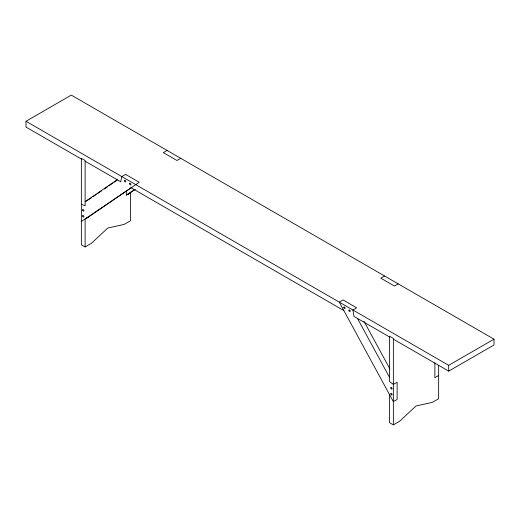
<?xml version="1.0" encoding="UTF-8"?>
<svg xmlns="http://www.w3.org/2000/svg" width="520" height="520" viewBox="0 0 520 520"><rect width="100%" height="100%" fill="white"/><g stroke="black" fill="none" stroke-linecap="round" stroke-linejoin="round"><path stroke-width="0.78" d="M85.13 201.702L117.208 179.738M91.578 197.691L85.761 201.338M92.911 196.781L96.252 194.493M97.591 193.577L101.602 190.827M104.273 189L107.614 186.713M108.953 185.796L112.963 183.053M114.296 182.136L116.974 180.303M81.354 221.507L139.224 182.28L125.587 174.408L121.81 176.586L120.731 181.772L85.13 161.22M87.016 218.036L131.879 187.311M126.21 195.247L134.225 189.761M127.978 194.441L135.33 189.41M81.354 159.035L26 127.082L26 121.27L71.292 95.121L494 339.17L494 344.981L448.708 371.131L393.354 339.17M167.102 150.436L163.326 152.613L176.969 160.492L180.739 158.314M88.901 216.743L85.13 218.92L85.13 246.928L81.354 244.744L81.354 158.314L85.13 160.492L85.13 205.77L81.354 204.289M85.13 246.928L91.423 243.295L107.776 228.04L124.13 224.412L130.423 220.779L130.423 192.77L126.646 194.948L126.646 190.307M384.547 275.977L380.776 278.161L394.413 286.033L398.19 283.855M26 121.27L448.708 365.32L494 339.17M438.646 375.486L434.87 377.669L434.87 362.798M389.578 394.693L389.578 422.701L393.354 424.879L399.646 421.246L416 405.997L432.354 402.363L438.646 398.729L438.646 365.313M130.845 187.616L343.863 310.596M389.578 336.993L353.977 316.44L352.898 310.005L356.675 307.82L343.031 299.949L339.261 302.127L393.354 401.635L397.131 399.457L397.131 382.239L393.354 384.416L389.578 381.543L389.578 336.265L393.354 338.442L393.354 424.879M363.981 321.269L389.876 368.901M357.5 318.474L389.578 377.475M448.708 365.32L448.708 371.131M343.818 307.392A0.891 0.514 60 0 0 344.76 308.568A0.891 0.514 60 0 0 344.76 307.307A0.891 0.514 60 0 0 343.818 307.392M348.953 310.356A0.891 0.514 60 0 0 349.895 311.532A0.891 0.514 60 0 0 349.895 310.271A0.891 0.514 60 0 0 348.953 310.356M390.839 387.926A0.891 0.514 60 0 0 391.781 389.097A0.891 0.514 60 0 0 391.781 387.842A0.891 0.514 60 0 0 390.839 387.926M390.839 393.887A0.891 0.514 60 0 0 391.781 395.063A0.891 0.514 60 0 0 391.781 393.803A0.891 0.514 60 0 0 390.839 393.887M129.636 183.736A0.891 0.514 60 0 0 130.578 184.906A0.891 0.514 60 0 0 130.578 183.651A0.891 0.514 60 0 0 129.636 183.736M124.501 180.772A0.891 0.514 60 0 0 125.444 181.942A0.891 0.514 60 0 0 125.444 180.687A0.891 0.514 60 0 0 124.501 180.772M82.615 209.976A0.891 0.514 60 0 0 83.558 211.146A0.891 0.514 60 0 0 83.558 209.892A0.891 0.514 60 0 0 82.615 209.976M82.615 215.936A0.891 0.514 60 0 0 83.558 217.107A0.891 0.514 60 0 0 83.558 215.852A0.891 0.514 60 0 0 82.615 215.936"/></g></svg>
